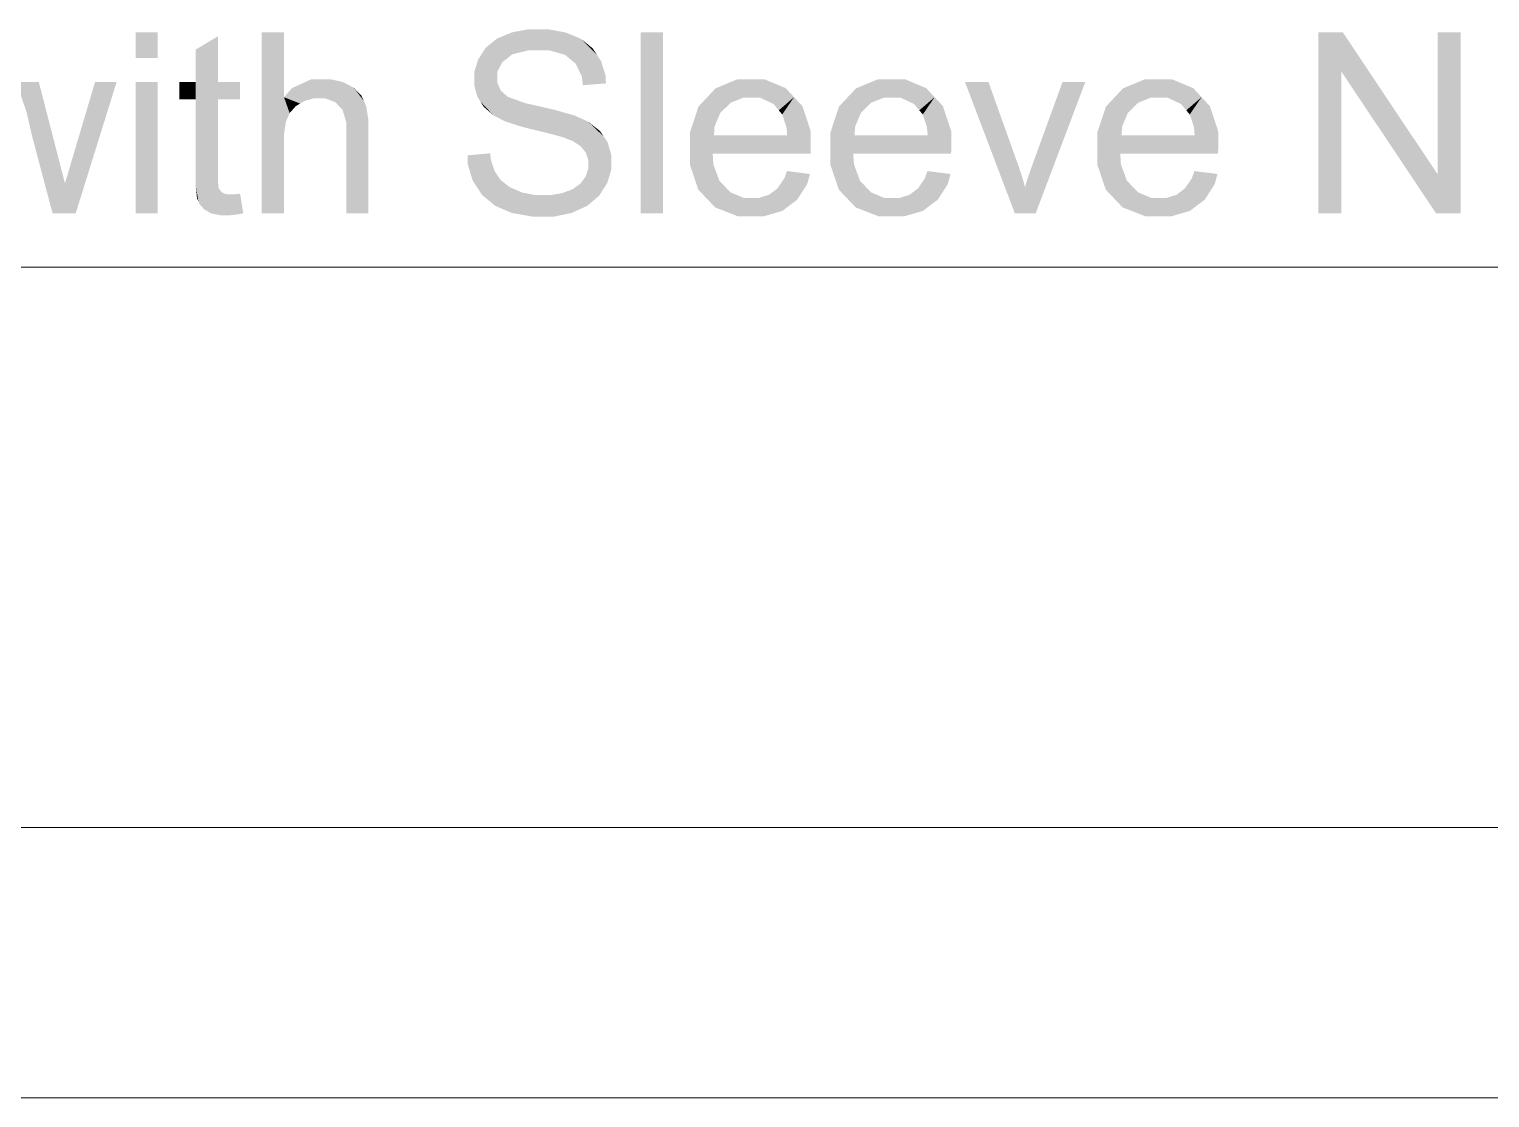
# Model space of a CAD drawing. Header units: millimetres. Extents: x 2 to 579, y 1 to 405.
# Drawn here: x 176.56 to 193.54, y 78.57 to 90.99 of the extents above; entities that cross this region are included whole.
import ezdxf

# ---------------------------------------------------------------- set-up
doc = ezdxf.new("R2010")
doc.units = ezdxf.units.MM
doc.linetypes.add('XKITLINE00', pattern=[0])
doc.layers.add('GraphicObject', color=6, linetype='Continuous', lineweight=0)
doc.layers.add('LinkedObject', color=7, linetype='Continuous', lineweight=0)

# ---------------------------------------------------------------- blocks, each defined once
blk = doc.blocks.new('*A3')
at = {"layer": 'GraphicObject', "color": 3, "linetype": 'XKITLINE00', "lineweight": 0}
blk.add_line((116.943, 78.569), (251.502, 78.569), dxfattribs=at)
blk = doc.blocks.new('*A4')
at = {"layer": 'LinkedObject'}
for points in [[(178.054, 90.955), (177.795, 90.658), (177.795, 90.955)], [(178.054, 90.658), (177.795, 90.658), (178.054, 90.955)], [(178.754, 90.909), (178.495, 90.376), (178.495, 90.754)], [(178.495, 90.376), (178.754, 90.909), (178.495, 90.176)], [(178.754, 90.376), (178.495, 90.176), (178.754, 90.909)], [(179.522, 90.955), (179.263, 88.849), (179.263, 90.955)], [(179.522, 90.2), (179.263, 88.849), (179.522, 90.955)], [(182.001, 90.883), (182.117, 90.652), (181.869, 90.778)], [(182.174, 90.698), (182.001, 90.883), (182.088, 90.919)], [(182.117, 90.652), (182.001, 90.883), (182.174, 90.698)], [(182.175, 90.955), (182.359, 90.745), (182.088, 90.919)], [(182.088, 90.919), (182.359, 90.745), (182.174, 90.698)], [(182.368, 90.991), (182.359, 90.745), (182.175, 90.955)], [(182.474, 90.991), (182.359, 90.745), (182.368, 90.991)], [(182.359, 90.745), (182.474, 90.991), (182.485, 90.745)], [(182.474, 90.991), (182.606, 90.745), (182.485, 90.745)], [(182.797, 90.953), (182.474, 90.991), (182.591, 90.991)], [(182.887, 90.916), (182.474, 90.991), (182.797, 90.953)], [(182.789, 90.694), (182.474, 90.991), (182.887, 90.916)], [(182.606, 90.745), (182.474, 90.991), (182.789, 90.694)], [(182.887, 90.916), (182.852, 90.642), (182.789, 90.694)], [(182.976, 90.878), (182.852, 90.642), (182.887, 90.916)], [(182.852, 90.642), (182.976, 90.878), (182.914, 90.591)], [(182.914, 90.591), (182.976, 90.878), (183.161, 90.693)], [(183.161, 90.693), (182.976, 90.878), (183.113, 90.767)], [(183.928, 90.955), (183.669, 88.849), (183.669, 90.955)], [(183.928, 88.849), (183.669, 88.849), (183.928, 90.955)], [(191.548, 90.955), (191.815, 90.502), (191.548, 88.849)], [(191.815, 90.502), (191.548, 90.955), (191.834, 90.955)], [(191.815, 90.502), (191.834, 90.955), (192.919, 88.849)], [(192.919, 88.849), (191.834, 90.955), (192.938, 89.302)], [(193.205, 90.955), (192.938, 89.302), (192.938, 90.955)], [(193.205, 88.849), (192.938, 89.302), (193.205, 90.955)], [(181.824, 90.708), (181.734, 90.41), (181.779, 90.639)], [(182.059, 90.606), (181.734, 90.41), (181.824, 90.708)], [(181.869, 90.778), (182.117, 90.652), (181.824, 90.708)], [(181.824, 90.708), (182.117, 90.652), (182.059, 90.606)], [(181.779, 90.639), (181.734, 90.41), (181.734, 90.49)], [(182.001, 90.494), (181.734, 90.41), (182.059, 90.606)], [(183.161, 90.693), (182.986, 90.44), (182.914, 90.591)], [(183.209, 90.62), (182.986, 90.44), (183.161, 90.693)], [(183.261, 90.454), (182.986, 90.44), (183.209, 90.62)], [(176.671, 90.376), (176.529, 90.024), (176.409, 90.376)], [(176.529, 90.024), (176.671, 90.376), (176.589, 89.762)], [(176.589, 89.762), (176.671, 90.376), (176.9, 89.489)], [(177.575, 90.376), (177.062, 89.493), (177.324, 90.376)], [(177.099, 88.849), (177.062, 89.493), (177.575, 90.376)], [(178.054, 90.376), (177.795, 88.849), (177.795, 90.376)], [(178.054, 88.849), (177.795, 88.849), (178.054, 90.376)], [(178.303, 90.376), (178.495, 90.176), (178.303, 90.176)], [(178.495, 90.376), (178.495, 90.176), (178.303, 90.376)], [(178.754, 90.176), (178.495, 90.176), (178.754, 90.376)], [(179.011, 90.176), (178.754, 90.376), (179.011, 90.376)], [(178.754, 90.176), (178.754, 90.376), (179.011, 90.176)], [(179.84, 90.41), (179.522, 90.2), (179.613, 90.305)], [(179.978, 90.41), (179.522, 90.2), (179.84, 90.41)], [(179.867, 90.187), (179.522, 90.2), (179.978, 90.41)], [(179.867, 90.187), (179.978, 90.41), (179.924, 90.187)], [(179.924, 90.187), (179.978, 90.41), (180.001, 90.187)], [(179.978, 90.41), (180.119, 90.142), (180.001, 90.187)], [(180.062, 90.41), (180.119, 90.142), (179.978, 90.41)], [(180.209, 90.376), (180.119, 90.142), (180.062, 90.41)], [(180.272, 90.343), (180.119, 90.142), (180.209, 90.376)], [(181.734, 90.41), (182.001, 90.494), (182.001, 90.428)], [(182.001, 90.372), (181.734, 90.41), (182.001, 90.428)], [(181.734, 90.41), (182.001, 90.372), (181.734, 90.338)], [(181.734, 90.338), (182.001, 90.372), (181.771, 90.206)], [(181.771, 90.206), (182.001, 90.372), (181.807, 90.148)], [(181.807, 90.148), (182.001, 90.372), (182.042, 90.278)], [(183.265, 90.361), (182.986, 90.44), (183.261, 90.454)], [(182.986, 90.44), (183.265, 90.361), (182.997, 90.34)], [(184.954, 90.41), (184.539, 90.303), (184.796, 90.41)], [(184.866, 90.197), (184.539, 90.303), (184.954, 90.41)], [(184.866, 90.197), (184.954, 90.41), (184.955, 90.197)], [(184.954, 90.41), (185.054, 90.197), (184.955, 90.197)], [(185.356, 90.306), (184.954, 90.41), (185.106, 90.41)], [(185.453, 90.201), (184.954, 90.41), (185.356, 90.306)], [(185.214, 90.122), (184.954, 90.41), (185.453, 90.201)], [(185.054, 90.197), (184.954, 90.41), (185.214, 90.122)], [(186.588, 90.41), (186.173, 90.303), (186.43, 90.41)], [(186.501, 90.197), (186.173, 90.303), (186.588, 90.41)], [(186.501, 90.197), (186.588, 90.41), (186.59, 90.197)], [(186.588, 90.41), (186.688, 90.197), (186.59, 90.197)], [(186.99, 90.306), (186.588, 90.41), (186.741, 90.41)], [(187.087, 90.201), (186.588, 90.41), (186.99, 90.306)], [(186.848, 90.122), (186.588, 90.41), (187.087, 90.201)], [(186.688, 90.197), (186.588, 90.41), (186.848, 90.122)], [(187.714, 90.376), (188.021, 88.849), (187.441, 90.376)], [(188.041, 89.462), (188.021, 88.849), (187.714, 90.376)], [(188.839, 90.376), (188.235, 89.444), (188.574, 90.376)], [(188.262, 88.849), (188.235, 89.444), (188.839, 90.376)], [(189.692, 90.41), (189.277, 90.303), (189.534, 90.41)], [(189.605, 90.197), (189.277, 90.303), (189.692, 90.41)], [(189.605, 90.197), (189.692, 90.41), (189.694, 90.197)], [(189.692, 90.41), (189.792, 90.197), (189.694, 90.197)], [(190.095, 90.306), (189.692, 90.41), (189.845, 90.41)], [(190.191, 90.201), (189.692, 90.41), (190.095, 90.306)], [(189.952, 90.122), (189.692, 90.41), (190.191, 90.201)], [(189.792, 90.197), (189.692, 90.41), (189.952, 90.122)], [(191.548, 88.849), (191.815, 90.502), (191.815, 88.849)], [(179.522, 89.774), (179.263, 88.849), (179.522, 90.2)], [(179.522, 89.774), (179.522, 90.2), (179.544, 89.914)], [(179.544, 89.914), (179.522, 90.2), (179.565, 89.965)], [(179.565, 89.965), (179.522, 90.2), (179.587, 90.016)], [(179.587, 90.016), (179.522, 90.2), (179.659, 90.097)], [(179.659, 90.097), (179.522, 90.2), (179.709, 90.127)], [(179.709, 90.127), (179.522, 90.2), (179.759, 90.157)], [(179.759, 90.157), (179.522, 90.2), (179.867, 90.187)], [(180.272, 90.343), (180.161, 90.098), (180.119, 90.142)], [(180.334, 90.31), (180.161, 90.098), (180.272, 90.343)], [(180.161, 90.098), (180.334, 90.31), (180.203, 90.054)], [(180.203, 90.054), (180.334, 90.31), (180.45, 90.158)], [(180.45, 90.158), (180.334, 90.31), (180.423, 90.217)], [(182.042, 90.278), (181.956, 89.991), (181.807, 90.148)], [(182.083, 90.242), (181.956, 89.991), (182.042, 90.278)], [(181.956, 89.991), (182.083, 90.242), (182.032, 89.951)], [(182.032, 89.951), (182.083, 90.242), (182.123, 90.205)], [(182.032, 89.951), (182.123, 90.205), (182.089, 89.921)], [(182.089, 89.921), (182.123, 90.205), (182.292, 89.855)], [(182.292, 89.855), (182.123, 90.205), (182.333, 90.13)], [(184.44, 90.197), (184.242, 89.792), (184.341, 90.091)], [(184.595, 90.018), (184.242, 89.792), (184.44, 90.197)], [(184.539, 90.303), (184.717, 90.137), (184.44, 90.197)], [(184.44, 90.197), (184.717, 90.137), (184.595, 90.018)], [(184.717, 90.137), (184.539, 90.303), (184.866, 90.197)], [(185.214, 90.122), (185.453, 90.201), (185.275, 90.048)], [(185.453, 90.201), (185.315, 90), (185.275, 90.048)], [(185.315, 90), (185.453, 90.201), (185.364, 89.855)], [(185.364, 89.855), (185.453, 90.201), (185.647, 89.804)], [(185.647, 89.804), (185.453, 90.201), (185.55, 90.097)], [(186.074, 90.197), (185.876, 89.792), (185.975, 90.091)], [(186.23, 90.018), (185.876, 89.792), (186.074, 90.197)], [(186.173, 90.303), (186.351, 90.137), (186.074, 90.197)], [(186.074, 90.197), (186.351, 90.137), (186.23, 90.018)], [(186.351, 90.137), (186.173, 90.303), (186.501, 90.197)], [(186.848, 90.122), (187.087, 90.201), (186.909, 90.048)], [(187.087, 90.201), (186.95, 90), (186.909, 90.048)], [(186.95, 90), (187.087, 90.201), (186.998, 89.855)], [(186.998, 89.855), (187.087, 90.201), (187.281, 89.804)], [(187.281, 89.804), (187.087, 90.201), (187.184, 90.097)], [(189.178, 90.197), (188.98, 89.792), (189.079, 90.091)], [(189.334, 90.018), (188.98, 89.792), (189.178, 90.197)], [(189.277, 90.303), (189.455, 90.137), (189.178, 90.197)], [(189.178, 90.197), (189.455, 90.137), (189.334, 90.018)], [(189.455, 90.137), (189.277, 90.303), (189.605, 90.197)], [(189.952, 90.122), (190.191, 90.201), (190.014, 90.048)], [(190.191, 90.201), (190.054, 90), (190.014, 90.048)], [(190.054, 90), (190.191, 90.201), (190.103, 89.855)], [(190.103, 89.855), (190.191, 90.201), (190.385, 89.804)], [(190.385, 89.804), (190.191, 90.201), (190.288, 90.097)], [(178.495, 89.296), (178.754, 90.176), (178.754, 89.282)], [(178.495, 90.176), (178.754, 90.176), (178.495, 89.296)], [(180.45, 90.158), (180.245, 89.913), (180.203, 90.054)], [(180.477, 90.099), (180.245, 89.913), (180.45, 90.158)], [(180.504, 89.928), (180.245, 89.913), (180.477, 90.099)], [(181.807, 90.148), (181.956, 89.991), (181.844, 90.089)], [(182.292, 89.855), (182.333, 90.13), (182.437, 89.82)], [(182.437, 89.82), (182.333, 90.13), (182.503, 90.092)], [(182.437, 89.82), (182.503, 90.092), (182.582, 89.785)], [(182.582, 89.785), (182.503, 90.092), (182.672, 90.053)], [(182.582, 89.785), (182.672, 90.053), (182.77, 89.734)], [(182.77, 89.734), (182.672, 90.053), (182.812, 89.717)], [(182.812, 89.717), (182.672, 90.053), (182.878, 89.692)], [(182.905, 89.986), (182.878, 89.692), (182.672, 90.053)], [(184.528, 89.859), (184.242, 89.792), (184.595, 90.018)], [(186.163, 89.859), (185.876, 89.792), (186.23, 90.018)], [(189.267, 89.859), (188.98, 89.792), (189.334, 90.018)], [(180.504, 89.816), (180.245, 89.913), (180.504, 89.928)], [(180.245, 89.913), (180.504, 89.816), (180.245, 89.816)], [(182.969, 89.957), (182.878, 89.692), (182.905, 89.986)], [(182.878, 89.692), (182.969, 89.957), (182.973, 89.63)], [(182.973, 89.63), (182.969, 89.957), (183.061, 89.915)], [(182.973, 89.63), (183.061, 89.915), (183.002, 89.593)], [(183.002, 89.593), (183.061, 89.915), (183.031, 89.556)], [(183.061, 89.915), (183.24, 89.743), (183.031, 89.556)], [(183.24, 89.743), (183.061, 89.915), (183.196, 89.808)], [(184.242, 89.792), (184.528, 89.859), (184.522, 89.759)], [(185.364, 89.855), (185.647, 89.804), (185.373, 89.759)], [(185.876, 89.792), (186.163, 89.859), (186.156, 89.759)], [(186.998, 89.855), (187.281, 89.804), (187.007, 89.759)], [(188.98, 89.792), (189.267, 89.859), (189.26, 89.759)], [(190.103, 89.855), (190.385, 89.804), (190.111, 89.759)], [(176.9, 89.489), (176.831, 88.849), (176.589, 89.762)], [(179.522, 89.684), (179.263, 88.849), (179.522, 89.774)], [(179.263, 88.849), (179.522, 89.684), (179.522, 88.849)], [(180.245, 88.849), (180.504, 89.816), (180.504, 88.849)], [(180.245, 89.816), (180.504, 89.816), (180.245, 88.849)], [(183.031, 89.556), (183.24, 89.743), (183.06, 89.47)], [(183.06, 89.47), (183.24, 89.743), (183.284, 89.678)], [(183.06, 89.47), (183.284, 89.678), (183.06, 89.42)], [(183.06, 89.42), (183.284, 89.678), (183.06, 89.371)], [(183.284, 89.678), (183.328, 89.443), (183.06, 89.371)], [(183.328, 89.443), (183.284, 89.678), (183.328, 89.528)], [(184.522, 89.759), (184.242, 89.6), (184.242, 89.792)], [(184.522, 89.759), (185.647, 89.615), (184.242, 89.6)], [(185.373, 89.759), (185.647, 89.615), (184.522, 89.759)], [(185.647, 89.615), (185.373, 89.759), (185.647, 89.804)], [(186.156, 89.759), (185.876, 89.6), (185.876, 89.792)], [(186.156, 89.759), (187.281, 89.615), (185.876, 89.6)], [(187.007, 89.759), (187.281, 89.615), (186.156, 89.759)], [(187.281, 89.615), (187.007, 89.759), (187.281, 89.804)], [(189.26, 89.759), (188.98, 89.6), (188.98, 89.792)], [(189.26, 89.759), (190.385, 89.615), (188.98, 89.6)], [(190.111, 89.759), (190.385, 89.615), (189.26, 89.759)], [(190.385, 89.615), (190.111, 89.759), (190.385, 89.804)], [(181.928, 89.469), (181.656, 89.525), (181.919, 89.548)], [(181.656, 89.525), (181.771, 89.147), (181.659, 89.42)], [(181.928, 89.469), (181.771, 89.147), (181.656, 89.525)], [(185.647, 89.604), (184.242, 89.6), (185.647, 89.615)], [(185.646, 89.569), (184.242, 89.6), (185.647, 89.604)], [(184.242, 89.6), (184.438, 89.022), (184.242, 89.414)], [(184.514, 89.421), (184.438, 89.022), (184.242, 89.6)], [(184.514, 89.421), (184.242, 89.6), (184.507, 89.546)], [(185.645, 89.546), (184.242, 89.6), (185.646, 89.569)], [(184.507, 89.546), (184.242, 89.6), (185.645, 89.546)], [(187.281, 89.604), (185.876, 89.6), (187.281, 89.615)], [(187.28, 89.569), (185.876, 89.6), (187.281, 89.604)], [(185.876, 89.6), (186.072, 89.022), (185.876, 89.414)], [(186.149, 89.421), (186.072, 89.022), (185.876, 89.6)], [(186.149, 89.421), (185.876, 89.6), (186.141, 89.546)], [(187.279, 89.546), (185.876, 89.6), (187.28, 89.569)], [(186.141, 89.546), (185.876, 89.6), (187.279, 89.546)], [(190.385, 89.604), (188.98, 89.6), (190.385, 89.615)], [(190.384, 89.569), (188.98, 89.6), (190.385, 89.604)], [(188.98, 89.6), (189.176, 89.022), (188.98, 89.414)], [(189.253, 89.421), (189.176, 89.022), (188.98, 89.6)], [(189.253, 89.421), (188.98, 89.6), (189.246, 89.546)], [(190.384, 89.546), (188.98, 89.6), (190.384, 89.569)], [(189.246, 89.546), (188.98, 89.6), (190.384, 89.546)], [(176.975, 89.199), (176.831, 88.849), (176.9, 89.489)], [(177.062, 89.493), (177.099, 88.849), (176.975, 89.199)], [(181.659, 89.42), (181.771, 89.147), (181.716, 89.231)], [(181.972, 89.339), (181.771, 89.147), (181.928, 89.469)], [(181.771, 89.147), (181.972, 89.339), (181.826, 89.063)], [(181.826, 89.063), (181.972, 89.339), (181.977, 88.938)], [(182.006, 89.289), (181.977, 88.938), (181.972, 89.339)], [(183.031, 89.281), (183.328, 89.443), (183.28, 89.201)], [(183.06, 89.371), (183.328, 89.443), (183.031, 89.281)], [(183.28, 89.201), (183.328, 89.443), (183.328, 89.359)], [(184.242, 89.414), (184.438, 89.022), (184.34, 89.125)], [(184.585, 89.228), (184.438, 89.022), (184.514, 89.421)], [(185.638, 89.308), (185.341, 89.26), (185.37, 89.342)], [(185.876, 89.414), (186.072, 89.022), (185.974, 89.125)], [(186.22, 89.228), (186.072, 89.022), (186.149, 89.421)], [(187.272, 89.308), (186.975, 89.26), (187.004, 89.342)], [(188.068, 89.388), (188.021, 88.849), (188.041, 89.462)], [(188.117, 89.234), (188.021, 88.849), (188.068, 89.388)], [(188.204, 89.36), (188.262, 88.849), (188.156, 89.214)], [(188.235, 89.444), (188.262, 88.849), (188.204, 89.36)], [(188.98, 89.414), (189.176, 89.022), (189.078, 89.125)], [(189.324, 89.228), (189.176, 89.022), (189.253, 89.421)], [(190.376, 89.308), (190.079, 89.26), (190.108, 89.342)], [(176.831, 88.849), (176.975, 89.199), (177.099, 88.849)], [(178.754, 89.282), (178.495, 89.18), (178.495, 89.296)], [(178.754, 89.227), (178.495, 89.18), (178.754, 89.282)], [(178.754, 89.227), (178.526, 88.99), (178.495, 89.18)], [(178.495, 89.18), (178.526, 88.99), (178.51, 89.027)], [(178.76, 89.155), (178.526, 88.99), (178.754, 89.227)], [(182.04, 89.238), (181.977, 88.938), (182.006, 89.289)], [(182.04, 89.238), (182.073, 88.897), (181.977, 88.938)], [(182.145, 89.156), (182.073, 88.897), (182.04, 89.238)], [(182.971, 89.198), (183.232, 89.127), (182.881, 89.133)], [(183.001, 89.24), (183.28, 89.201), (182.971, 89.198)], [(183.232, 89.127), (182.971, 89.198), (183.28, 89.201)], [(183.031, 89.281), (183.28, 89.201), (183.001, 89.24)], [(184.438, 89.022), (184.585, 89.228), (184.536, 88.919)], [(184.649, 89.162), (184.536, 88.919), (184.585, 89.228)], [(185.261, 89.141), (185.638, 89.308), (185.489, 89.009)], [(185.341, 89.26), (185.638, 89.308), (185.261, 89.141)], [(185.489, 89.009), (185.638, 89.308), (185.606, 89.191)], [(186.072, 89.022), (186.22, 89.228), (186.17, 88.919)], [(186.284, 89.162), (186.17, 88.919), (186.22, 89.228)], [(186.895, 89.141), (187.272, 89.308), (187.124, 89.009)], [(186.975, 89.26), (187.272, 89.308), (186.895, 89.141)], [(187.124, 89.009), (187.272, 89.308), (187.241, 89.191)], [(188.139, 89.154), (188.021, 88.849), (188.117, 89.234)], [(188.156, 89.214), (188.262, 88.849), (188.139, 89.154)], [(189.176, 89.022), (189.324, 89.228), (189.274, 88.919)], [(189.388, 89.162), (189.274, 88.919), (189.324, 89.228)], [(189.999, 89.141), (190.376, 89.308), (190.228, 89.009)], [(190.079, 89.26), (190.376, 89.308), (189.999, 89.141)], [(190.228, 89.009), (190.376, 89.308), (190.345, 89.191)], [(192.938, 89.302), (193.205, 88.849), (192.919, 88.849)], [(178.767, 89.139), (178.526, 88.99), (178.76, 89.155)], [(178.526, 88.99), (178.767, 89.139), (178.774, 89.124)], [(178.526, 88.99), (178.774, 89.124), (178.542, 88.954)], [(178.542, 88.954), (178.774, 89.124), (178.596, 88.895)], [(178.596, 88.895), (178.774, 89.124), (178.635, 88.873)], [(178.635, 88.873), (178.774, 89.124), (178.796, 89.098)], [(178.796, 89.098), (178.674, 88.85), (178.635, 88.873)], [(178.811, 89.089), (178.674, 88.85), (178.796, 89.098)], [(178.826, 89.08), (178.674, 88.85), (178.811, 89.089)], [(178.674, 88.85), (178.826, 89.08), (178.783, 88.828)], [(178.783, 88.828), (178.826, 89.08), (178.853, 88.828)], [(178.853, 88.828), (178.826, 89.08), (178.87, 89.07)], [(178.87, 89.07), (178.896, 88.828), (178.853, 88.828)], [(178.898, 89.07), (178.896, 88.828), (178.87, 89.07)], [(178.898, 89.07), (178.994, 88.84), (178.896, 88.828)], [(178.92, 89.07), (178.994, 88.84), (178.898, 89.07)], [(178.994, 88.84), (178.92, 89.07), (178.976, 89.075)], [(179.048, 88.851), (178.976, 89.075), (179.011, 89.079)], [(178.994, 88.84), (178.976, 89.075), (179.048, 88.851)], [(182.073, 88.897), (182.145, 89.156), (182.17, 88.855)], [(182.217, 89.125), (182.17, 88.855), (182.145, 89.156)], [(182.288, 89.093), (182.17, 88.855), (182.217, 89.125)], [(182.288, 89.093), (182.409, 88.813), (182.17, 88.855)], [(182.45, 89.062), (182.409, 88.813), (182.288, 89.093)], [(182.45, 89.062), (182.551, 88.813), (182.409, 88.813)], [(182.539, 89.062), (182.551, 88.813), (182.45, 89.062)], [(182.539, 89.062), (182.664, 88.813), (182.551, 88.813)], [(182.619, 89.062), (182.664, 88.813), (182.539, 89.062)], [(182.759, 89.086), (182.956, 88.896), (182.619, 89.062)], [(182.619, 89.062), (182.956, 88.896), (182.664, 88.813)], [(182.82, 89.109), (183.184, 89.053), (182.759, 89.086)], [(183.046, 88.937), (182.759, 89.086), (183.184, 89.053)], [(182.956, 88.896), (182.759, 89.086), (183.046, 88.937)], [(182.881, 89.133), (183.184, 89.053), (182.82, 89.109)], [(182.881, 89.133), (183.232, 89.127), (183.184, 89.053)], [(184.713, 89.095), (184.536, 88.919), (184.649, 89.162)], [(184.713, 89.095), (184.968, 88.816), (184.536, 88.919)], [(184.873, 89.028), (184.968, 88.816), (184.713, 89.095)], [(184.968, 89.028), (184.968, 88.816), (184.873, 89.028)], [(185.039, 89.028), (185.404, 88.945), (184.968, 88.816)], [(185.039, 89.028), (184.968, 88.816), (184.968, 89.028)], [(185.16, 89.066), (185.404, 88.945), (185.039, 89.028)], [(185.211, 89.103), (185.489, 89.009), (185.16, 89.066)], [(185.404, 88.945), (185.16, 89.066), (185.489, 89.009)], [(185.261, 89.141), (185.489, 89.009), (185.211, 89.103)], [(186.347, 89.095), (186.17, 88.919), (186.284, 89.162)], [(186.347, 89.095), (186.602, 88.816), (186.17, 88.919)], [(186.507, 89.028), (186.602, 88.816), (186.347, 89.095)], [(186.602, 89.028), (186.602, 88.816), (186.507, 89.028)], [(186.673, 89.028), (187.038, 88.945), (186.602, 88.816)], [(186.673, 89.028), (186.602, 88.816), (186.602, 89.028)], [(186.795, 89.066), (187.038, 88.945), (186.673, 89.028)], [(186.845, 89.103), (187.124, 89.009), (186.795, 89.066)], [(187.038, 88.945), (186.795, 89.066), (187.124, 89.009)], [(186.895, 89.141), (187.124, 89.009), (186.845, 89.103)], [(188.139, 89.154), (188.262, 88.849), (188.021, 88.849)], [(189.452, 89.095), (189.274, 88.919), (189.388, 89.162)], [(189.452, 89.095), (189.706, 88.816), (189.274, 88.919)], [(189.611, 89.028), (189.706, 88.816), (189.452, 89.095)], [(189.707, 89.028), (189.706, 88.816), (189.611, 89.028)], [(189.778, 89.028), (190.143, 88.945), (189.706, 88.816)], [(189.778, 89.028), (189.706, 88.816), (189.707, 89.028)], [(189.899, 89.066), (190.143, 88.945), (189.778, 89.028)], [(189.949, 89.103), (190.228, 89.009), (189.899, 89.066)], [(190.143, 88.945), (189.899, 89.066), (190.228, 89.009)], [(189.999, 89.141), (190.228, 89.009), (189.949, 89.103)], [(182.664, 88.813), (182.956, 88.896), (182.866, 88.855)], [(184.536, 88.919), (184.968, 88.816), (184.801, 88.816)], [(184.968, 88.816), (185.404, 88.945), (185.101, 88.816)], [(185.101, 88.816), (185.404, 88.945), (185.319, 88.88)], [(186.17, 88.919), (186.602, 88.816), (186.435, 88.816)], [(186.602, 88.816), (187.038, 88.945), (186.735, 88.816)], [(186.735, 88.816), (187.038, 88.945), (186.953, 88.88)], [(189.274, 88.919), (189.706, 88.816), (189.539, 88.816)], [(189.706, 88.816), (190.143, 88.945), (189.839, 88.816)], [(189.839, 88.816), (190.143, 88.945), (190.057, 88.88)]]:
    blk.add_hatch(color=7, dxfattribs=at).paths.add_polyline_path(points, flags=17)
at = {"layer": 'LinkedObject', "color": 7, "linetype": 'XKITLINE00', "lineweight": 0}
for p, q in [((175.477, 88.226), (177.6, 88.226)), ((177.6, 88.226), (178.252, 88.226)), ((178.252, 88.226), (179.07, 88.226)), ((179.07, 88.226), (180.704, 88.226)), ((180.704, 88.226), (181.521, 88.226)), ((181.521, 88.226), (183.482, 88.226)), ((183.482, 88.226), (184.134, 88.226)), ((184.134, 88.226), (185.769, 88.226)), ((185.769, 88.226), (187.403, 88.226)), ((187.403, 88.226), (188.873, 88.226)), ((188.873, 88.226), (190.507, 88.226)), ((190.507, 88.226), (191.324, 88.226)), ((191.324, 88.226), (193.447, 88.226)), ((193.447, 88.226), (195.081, 88.226))]:
    blk.add_line(p, q, dxfattribs=at)
at = {"layer": 'LinkedObject', "color": 2, "linetype": 'XKITLINE00', "lineweight": 0}
blk.add_line((223.775, 81.712), (139.622, 81.712), dxfattribs=at)

msp = doc.modelspace()

# ---------------------------------------------------------------- block references
at = {"lineweight": 0}
for name in ['*A3', '*A4']:
    msp.add_blockref(name, (0, 0), dxfattribs=at)

doc.saveas('drawing.dxf')
